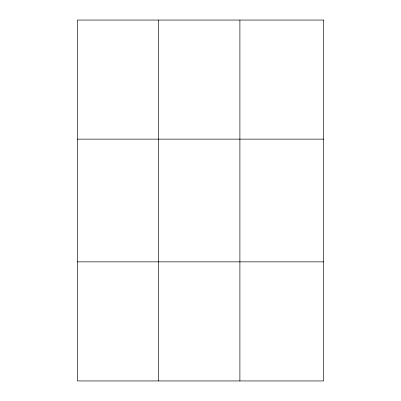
<?xml version="1.0" encoding="UTF-8"?>
<svg xmlns="http://www.w3.org/2000/svg" width="401" height="401" viewBox="0 0 401 401"><rect width="100%" height="100%" fill="white"/><g stroke="black" fill="none" stroke-linecap="round" stroke-linejoin="round"><path stroke-width="0.6" d="M158.641 380.95L158.641 20.05M239.898 380.95L239.898 20.05M77.378 139.147L323.622 139.147M77.378 261.853L323.622 261.853M323.622 20.05L323.622 380.95L77.378 380.95L77.378 20.05L323.622 20.05"/></g></svg>
